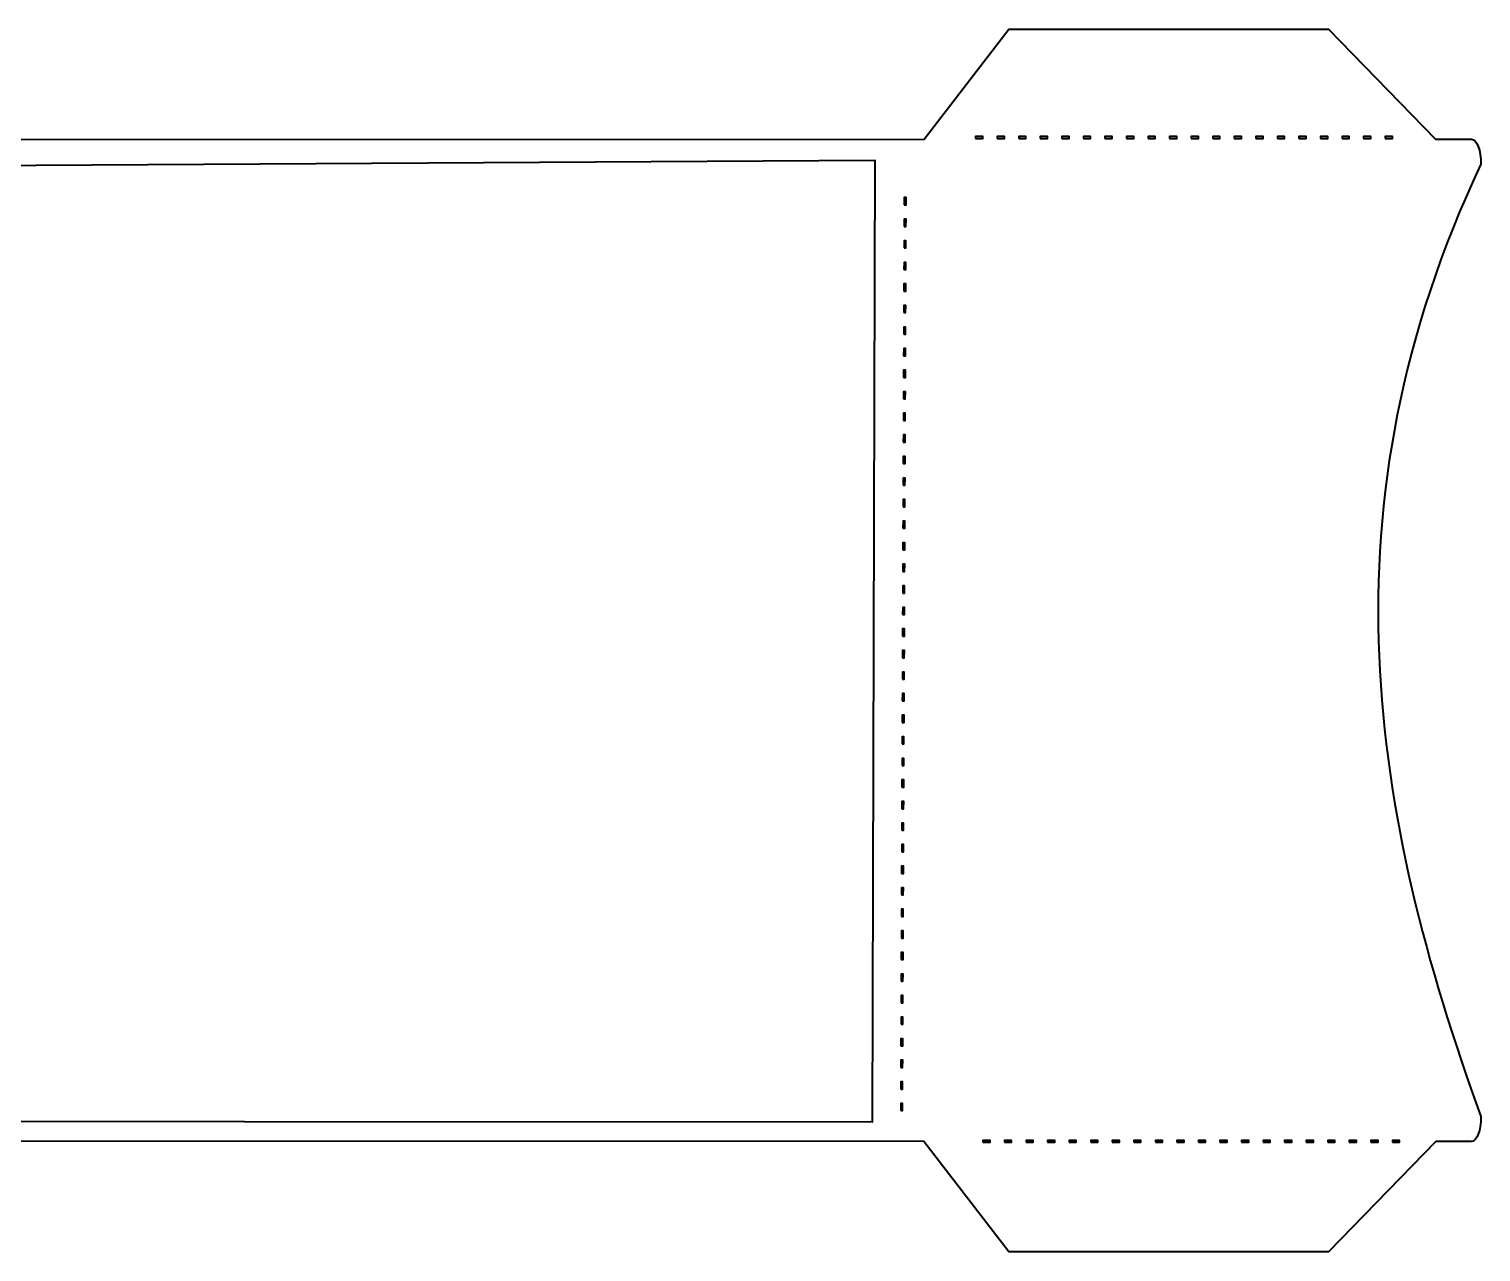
# Model space of a CAD drawing. Header units: centimetres. Extents: x -21.4 to 21.4, y -9 to 9.
# Drawn here: x 0 to 21.39, y -9 to 9 of the extents above; entities that cross this region are included whole.
import ezdxf

# ---------------------------------------------------------------- set-up
doc = ezdxf.new("R2010")
doc.units = ezdxf.units.CM
doc.header["$MEASUREMENT"] = 0
doc.layers.add('Layer 1', color=7, linetype='Continuous')

msp = doc.modelspace()

# ---------------------------------------------------------------- linework, layer by layer
at = {"layer": 'Layer 1', "color": 232, "lineweight": 40}
for points, knots in [([(-21.38813, -1.01332), (-21.38813, -4.53669), (-18.55157, -7.37324), (-15.02821, -7.37324), (-15.02821, -7.37324), (-15.02821, -7.37324), (13.18299, -7.37655), (13.18299, -7.37655), (13.18299, -7.37655), (13.18299, -7.37655), (14.4348, -9.00208), (14.4348, -9.00208), (14.4348, -9.00208), (14.4348, -9.00208), (19.14356, -9.00208), (19.14356, -9.00208), (19.14356, -9.00208), (19.14356, -9.00208), (20.72196, -7.37655), (20.72196, -7.37655), (20.72196, -7.37655), (20.72196, -7.37655), (21.24864, -7.37655), (21.24864, -7.37655), (21.24864, -7.37655), (21.32561, -7.37655), (21.38755, -7.21299), (21.38755, -7.01027), (21.38755, -7.01027), (19.77131, -2.57819), (19.00379, 1.9814), (21.38755, 7.01347), (21.38755, 7.01347), (21.38755, 7.21619), (21.32561, 7.37893), (21.24864, 7.37893), (21.24864, 7.37893), (21.24864, 7.37893), (20.71947, 7.37893), (20.71947, 7.37893), (20.71947, 7.37893), (20.71947, 7.37893), (19.14355, 9.00198), (19.14355, 9.00198), (19.14355, 9.00198), (19.14355, 9.00198), (14.43479, 9.00198), (14.43479, 9.00198), (14.43479, 9.00198), (14.43479, 9.00198), (13.18546, 7.37893), (13.18546, 7.37893), (13.18546, 7.37893), (13.18546, 7.37893), (-15.02822, 7.37645), (-15.02822, 7.37645), (-15.02822, 7.37645), (-18.55159, 7.37645), (-21.38814, 4.53989), (-21.38814, 1.01653), (-21.38814, 1.01653), (-21.38814, 1.01653), (-21.38814, -1.01332), (-21.38814, -1.01332), (-21.38814, -1.01332), (-21.38814, -1.01332), (-21.38813, -1.01332), (-21.38813, -1.01332)], [0, 0, 0, 0, 0.05555556, 0.05555556, 0.05555556, 0.05555556, 0.11111111, 0.11111111, 0.11111111, 0.11111111, 0.16666667, 0.16666667, 0.16666667, 0.16666667, 0.22222222, 0.22222222, 0.22222222, 0.22222222, 0.27777778, 0.27777778, 0.27777778, 0.27777778, 0.33333333, 0.33333333, 0.33333333, 0.33333333, 0.38888889, 0.38888889, 0.38888889, 0.38888889, 0.44444444, 0.44444444, 0.44444444, 0.44444444, 0.5, 0.5, 0.5, 0.5, 0.55555556, 0.55555556, 0.55555556, 0.55555556, 0.61111111, 0.61111111, 0.61111111, 0.61111111, 0.66666667, 0.66666667, 0.66666667, 0.66666667, 0.72222222, 0.72222222, 0.72222222, 0.72222222, 0.77777778, 0.77777778, 0.77777778, 0.77777778, 0.83333333, 0.83333333, 0.83333333, 0.83333333, 0.88888889, 0.88888889, 0.88888889, 0.88888889, 1, 1, 1, 1]), ([(13.9442, 7.39133), (13.9442, 7.39133), (13.9442, 7.41779), (13.9442, 7.41779), (13.9442, 7.41779), (13.9442, 7.41779), (14.05003, 7.41779), (14.05003, 7.41779), (14.05003, 7.41779), (14.05003, 7.41779), (14.05003, 7.39133), (14.05003, 7.39133), (14.05003, 7.39133), (14.05003, 7.39133), (13.9442, 7.39133), (13.9442, 7.39133)], [0, 0, 0, 0, 0.2, 0.2, 0.2, 0.2, 0.4, 0.4, 0.4, 0.4, 0.6, 0.6, 0.6, 0.6, 1, 1, 1, 1]), ([(14.2617, 7.39133), (14.2617, 7.39133), (14.2617, 7.41779), (14.2617, 7.41779), (14.2617, 7.41779), (14.2617, 7.41779), (14.36753, 7.41779), (14.36753, 7.41779), (14.36753, 7.41779), (14.36753, 7.41779), (14.36753, 7.39133), (14.36753, 7.39133), (14.36753, 7.39133), (14.36753, 7.39133), (14.2617, 7.39133), (14.2617, 7.39133)], [0, 0, 0, 0, 0.2, 0.2, 0.2, 0.2, 0.4, 0.4, 0.4, 0.4, 0.6, 0.6, 0.6, 0.6, 1, 1, 1, 1]), ([(14.5792, 7.39133), (14.5792, 7.39133), (14.5792, 7.41779), (14.5792, 7.41779), (14.5792, 7.41779), (14.5792, 7.41779), (14.68503, 7.41779), (14.68503, 7.41779), (14.68503, 7.41779), (14.68503, 7.41779), (14.68503, 7.39133), (14.68503, 7.39133), (14.68503, 7.39133), (14.68503, 7.39133), (14.5792, 7.39133), (14.5792, 7.39133)], [0, 0, 0, 0, 0.2, 0.2, 0.2, 0.2, 0.4, 0.4, 0.4, 0.4, 0.6, 0.6, 0.6, 0.6, 1, 1, 1, 1]), ([(14.8967, 7.39133), (14.8967, 7.39133), (14.8967, 7.41779), (14.8967, 7.41779), (14.8967, 7.41779), (14.8967, 7.41779), (15.00253, 7.41779), (15.00253, 7.41779), (15.00253, 7.41779), (15.00253, 7.41779), (15.00253, 7.39133), (15.00253, 7.39133), (15.00253, 7.39133), (15.00253, 7.39133), (14.8967, 7.39133), (14.8967, 7.39133)], [0, 0, 0, 0, 0.2, 0.2, 0.2, 0.2, 0.4, 0.4, 0.4, 0.4, 0.6, 0.6, 0.6, 0.6, 1, 1, 1, 1]), ([(15.2142, 7.39133), (15.2142, 7.39133), (15.2142, 7.41779), (15.2142, 7.41779), (15.2142, 7.41779), (15.2142, 7.41779), (15.32003, 7.41779), (15.32003, 7.41779), (15.32003, 7.41779), (15.32003, 7.41779), (15.32003, 7.39133), (15.32003, 7.39133), (15.32003, 7.39133), (15.32003, 7.39133), (15.2142, 7.39133), (15.2142, 7.39133)], [0, 0, 0, 0, 0.2, 0.2, 0.2, 0.2, 0.4, 0.4, 0.4, 0.4, 0.6, 0.6, 0.6, 0.6, 1, 1, 1, 1]), ([(15.5317, 7.39133), (15.5317, 7.39133), (15.5317, 7.41779), (15.5317, 7.41779), (15.5317, 7.41779), (15.5317, 7.41779), (15.63753, 7.41779), (15.63753, 7.41779), (15.63753, 7.41779), (15.63753, 7.41779), (15.63753, 7.39133), (15.63753, 7.39133), (15.63753, 7.39133), (15.63753, 7.39133), (15.5317, 7.39133), (15.5317, 7.39133)], [0, 0, 0, 0, 0.2, 0.2, 0.2, 0.2, 0.4, 0.4, 0.4, 0.4, 0.6, 0.6, 0.6, 0.6, 1, 1, 1, 1]), ([(15.8492, 7.39133), (15.8492, 7.39133), (15.8492, 7.41779), (15.8492, 7.41779), (15.8492, 7.41779), (15.8492, 7.41779), (15.95503, 7.41779), (15.95503, 7.41779), (15.95503, 7.41779), (15.95503, 7.41779), (15.95503, 7.39133), (15.95503, 7.39133), (15.95503, 7.39133), (15.95503, 7.39133), (15.8492, 7.39133), (15.8492, 7.39133)], [0, 0, 0, 0, 0.2, 0.2, 0.2, 0.2, 0.4, 0.4, 0.4, 0.4, 0.6, 0.6, 0.6, 0.6, 1, 1, 1, 1]), ([(16.1667, 7.39133), (16.1667, 7.39133), (16.1667, 7.41779), (16.1667, 7.41779), (16.1667, 7.41779), (16.1667, 7.41779), (16.27253, 7.41779), (16.27253, 7.41779), (16.27253, 7.41779), (16.27253, 7.41779), (16.27253, 7.39133), (16.27253, 7.39133), (16.27253, 7.39133), (16.27253, 7.39133), (16.1667, 7.39133), (16.1667, 7.39133)], [0, 0, 0, 0, 0.2, 0.2, 0.2, 0.2, 0.4, 0.4, 0.4, 0.4, 0.6, 0.6, 0.6, 0.6, 1, 1, 1, 1]), ([(16.4842, 7.39133), (16.4842, 7.39133), (16.4842, 7.41779), (16.4842, 7.41779), (16.4842, 7.41779), (16.4842, 7.41779), (16.59003, 7.41779), (16.59003, 7.41779), (16.59003, 7.41779), (16.59003, 7.41779), (16.59003, 7.39133), (16.59003, 7.39133), (16.59003, 7.39133), (16.59003, 7.39133), (16.4842, 7.39133), (16.4842, 7.39133)], [0, 0, 0, 0, 0.2, 0.2, 0.2, 0.2, 0.4, 0.4, 0.4, 0.4, 0.6, 0.6, 0.6, 0.6, 1, 1, 1, 1]), ([(16.8017, 7.39133), (16.8017, 7.39133), (16.8017, 7.41779), (16.8017, 7.41779), (16.8017, 7.41779), (16.8017, 7.41779), (16.90753, 7.41779), (16.90753, 7.41779), (16.90753, 7.41779), (16.90753, 7.41779), (16.90753, 7.39133), (16.90753, 7.39133), (16.90753, 7.39133), (16.90753, 7.39133), (16.8017, 7.39133), (16.8017, 7.39133)], [0, 0, 0, 0, 0.2, 0.2, 0.2, 0.2, 0.4, 0.4, 0.4, 0.4, 0.6, 0.6, 0.6, 0.6, 1, 1, 1, 1]), ([(17.1192, 7.39133), (17.1192, 7.39133), (17.1192, 7.41779), (17.1192, 7.41779), (17.1192, 7.41779), (17.1192, 7.41779), (17.22503, 7.41779), (17.22503, 7.41779), (17.22503, 7.41779), (17.22503, 7.41779), (17.22503, 7.39133), (17.22503, 7.39133), (17.22503, 7.39133), (17.22503, 7.39133), (17.1192, 7.39133), (17.1192, 7.39133)], [0, 0, 0, 0, 0.2, 0.2, 0.2, 0.2, 0.4, 0.4, 0.4, 0.4, 0.6, 0.6, 0.6, 0.6, 1, 1, 1, 1]), ([(17.4367, 7.39133), (17.4367, 7.39133), (17.4367, 7.41779), (17.4367, 7.41779), (17.4367, 7.41779), (17.4367, 7.41779), (17.54253, 7.41779), (17.54253, 7.41779), (17.54253, 7.41779), (17.54253, 7.41779), (17.54253, 7.39133), (17.54253, 7.39133), (17.54253, 7.39133), (17.54253, 7.39133), (17.4367, 7.39133), (17.4367, 7.39133)], [0, 0, 0, 0, 0.2, 0.2, 0.2, 0.2, 0.4, 0.4, 0.4, 0.4, 0.6, 0.6, 0.6, 0.6, 1, 1, 1, 1]), ([(17.7542, 7.39133), (17.7542, 7.39133), (17.7542, 7.41779), (17.7542, 7.41779), (17.7542, 7.41779), (17.7542, 7.41779), (17.86004, 7.41779), (17.86004, 7.41779), (17.86004, 7.41779), (17.86004, 7.41779), (17.86004, 7.39133), (17.86004, 7.39133), (17.86004, 7.39133), (17.86004, 7.39133), (17.7542, 7.39133), (17.7542, 7.39133)], [0, 0, 0, 0, 0.2, 0.2, 0.2, 0.2, 0.4, 0.4, 0.4, 0.4, 0.6, 0.6, 0.6, 0.6, 1, 1, 1, 1]), ([(18.0717, 7.39133), (18.0717, 7.39133), (18.0717, 7.41779), (18.0717, 7.41779), (18.0717, 7.41779), (18.0717, 7.41779), (18.17753, 7.41779), (18.17753, 7.41779), (18.17753, 7.41779), (18.17753, 7.41779), (18.17753, 7.39133), (18.17753, 7.39133), (18.17753, 7.39133), (18.17753, 7.39133), (18.0717, 7.39133), (18.0717, 7.39133)], [0, 0, 0, 0, 0.2, 0.2, 0.2, 0.2, 0.4, 0.4, 0.4, 0.4, 0.6, 0.6, 0.6, 0.6, 1, 1, 1, 1]), ([(18.3892, 7.39133), (18.3892, 7.39133), (18.3892, 7.41779), (18.3892, 7.41779), (18.3892, 7.41779), (18.3892, 7.41779), (18.49503, 7.41779), (18.49503, 7.41779), (18.49503, 7.41779), (18.49503, 7.41779), (18.49503, 7.39133), (18.49503, 7.39133), (18.49503, 7.39133), (18.49503, 7.39133), (18.3892, 7.39133), (18.3892, 7.39133)], [0, 0, 0, 0, 0.2, 0.2, 0.2, 0.2, 0.4, 0.4, 0.4, 0.4, 0.6, 0.6, 0.6, 0.6, 1, 1, 1, 1]), ([(18.7067, 7.39133), (18.7067, 7.39133), (18.7067, 7.41779), (18.7067, 7.41779), (18.7067, 7.41779), (18.7067, 7.41779), (18.81253, 7.41779), (18.81253, 7.41779), (18.81253, 7.41779), (18.81253, 7.41779), (18.81253, 7.39133), (18.81253, 7.39133), (18.81253, 7.39133), (18.81253, 7.39133), (18.7067, 7.39133), (18.7067, 7.39133)], [0, 0, 0, 0, 0.2, 0.2, 0.2, 0.2, 0.4, 0.4, 0.4, 0.4, 0.6, 0.6, 0.6, 0.6, 1, 1, 1, 1]), ([(19.0242, 7.39133), (19.0242, 7.39133), (19.0242, 7.41779), (19.0242, 7.41779), (19.0242, 7.41779), (19.0242, 7.41779), (19.13003, 7.41779), (19.13003, 7.41779), (19.13003, 7.41779), (19.13003, 7.41779), (19.13003, 7.39133), (19.13003, 7.39133), (19.13003, 7.39133), (19.13003, 7.39133), (19.0242, 7.39133), (19.0242, 7.39133)], [0, 0, 0, 0, 0.2, 0.2, 0.2, 0.2, 0.4, 0.4, 0.4, 0.4, 0.6, 0.6, 0.6, 0.6, 1, 1, 1, 1]), ([(19.3417, 7.39133), (19.3417, 7.39133), (19.3417, 7.41779), (19.3417, 7.41779), (19.3417, 7.41779), (19.3417, 7.41779), (19.44753, 7.41779), (19.44753, 7.41779), (19.44753, 7.41779), (19.44753, 7.41779), (19.44753, 7.39133), (19.44753, 7.39133), (19.44753, 7.39133), (19.44753, 7.39133), (19.3417, 7.39133), (19.3417, 7.39133)], [0, 0, 0, 0, 0.2, 0.2, 0.2, 0.2, 0.4, 0.4, 0.4, 0.4, 0.6, 0.6, 0.6, 0.6, 1, 1, 1, 1]), ([(19.6592, 7.39133), (19.6592, 7.39133), (19.6592, 7.41779), (19.6592, 7.41779), (19.6592, 7.41779), (19.6592, 7.41779), (19.76503, 7.41779), (19.76503, 7.41779), (19.76503, 7.41779), (19.76503, 7.41779), (19.76503, 7.39133), (19.76503, 7.39133), (19.76503, 7.39133), (19.76503, 7.39133), (19.6592, 7.39133), (19.6592, 7.39133)], [0, 0, 0, 0, 0.2, 0.2, 0.2, 0.2, 0.4, 0.4, 0.4, 0.4, 0.6, 0.6, 0.6, 0.6, 1, 1, 1, 1]), ([(19.9767, 7.39133), (19.9767, 7.39133), (19.9767, 7.41779), (19.9767, 7.41779), (19.9767, 7.41779), (19.9767, 7.41779), (20.08253, 7.41779), (20.08253, 7.41779), (20.08253, 7.41779), (20.08253, 7.41779), (20.08253, 7.39133), (20.08253, 7.39133), (20.08253, 7.39133), (20.08253, 7.39133), (19.9767, 7.39133), (19.9767, 7.39133)], [0, 0, 0, 0, 0.2, 0.2, 0.2, 0.2, 0.4, 0.4, 0.4, 0.4, 0.6, 0.6, 0.6, 0.6, 1, 1, 1, 1]), ([(12.89248, 6.41403), (12.89248, 6.41403), (12.89248, 6.51986), (12.89248, 6.51986), (12.89248, 6.51986), (12.89248, 6.51986), (12.91894, 6.51986), (12.91894, 6.51986), (12.91894, 6.51986), (12.91894, 6.51986), (12.91894, 6.41403), (12.91894, 6.41403), (12.91894, 6.41403), (12.91894, 6.41403), (12.89248, 6.41403), (12.89248, 6.41403)], [0, 0, 0, 0, 0.2, 0.2, 0.2, 0.2, 0.4, 0.4, 0.4, 0.4, 0.6, 0.6, 0.6, 0.6, 1, 1, 1, 1]), ([(12.89081, 6.09653), (12.89081, 6.09653), (12.89163, 6.20236), (12.89163, 6.20236), (12.89163, 6.20236), (12.89163, 6.20236), (12.91809, 6.20236), (12.91809, 6.20236), (12.91809, 6.20236), (12.91809, 6.20236), (12.91727, 6.09653), (12.91727, 6.09653), (12.91727, 6.09653), (12.91727, 6.09653), (12.89081, 6.09653), (12.89081, 6.09653)], [0, 0, 0, 0, 0.2, 0.2, 0.2, 0.2, 0.4, 0.4, 0.4, 0.4, 0.6, 0.6, 0.6, 0.6, 1, 1, 1, 1]), ([(12.88999, 5.77903), (12.88999, 5.77903), (12.88999, 5.88486), (12.88999, 5.88486), (12.88999, 5.88486), (12.88999, 5.88486), (12.91645, 5.88486), (12.91645, 5.88486), (12.91645, 5.88486), (12.91645, 5.88486), (12.91645, 5.77903), (12.91645, 5.77903), (12.91645, 5.77903), (12.91645, 5.77903), (12.88999, 5.77903), (12.88999, 5.77903)], [0, 0, 0, 0, 0.2, 0.2, 0.2, 0.2, 0.4, 0.4, 0.4, 0.4, 0.6, 0.6, 0.6, 0.6, 1, 1, 1, 1]), ([(12.88835, 5.46153), (12.88835, 5.46153), (12.88917, 5.56736), (12.88917, 5.56736), (12.88917, 5.56736), (12.88917, 5.56736), (12.91563, 5.56736), (12.91563, 5.56736), (12.91563, 5.56736), (12.91563, 5.56736), (12.91481, 5.46153), (12.91481, 5.46153), (12.91481, 5.46153), (12.91481, 5.46153), (12.88835, 5.46153), (12.88835, 5.46153)], [0, 0, 0, 0, 0.2, 0.2, 0.2, 0.2, 0.4, 0.4, 0.4, 0.4, 0.6, 0.6, 0.6, 0.6, 1, 1, 1, 1]), ([(12.88753, 5.14403), (12.88753, 5.14403), (12.88753, 5.24986), (12.88753, 5.24986), (12.88753, 5.24986), (12.88753, 5.24986), (12.91399, 5.24986), (12.91399, 5.24986), (12.91399, 5.24986), (12.91399, 5.24986), (12.91399, 5.14403), (12.91399, 5.14403), (12.91399, 5.14403), (12.91399, 5.14403), (12.88753, 5.14403), (12.88753, 5.14403)], [0, 0, 0, 0, 0.2, 0.2, 0.2, 0.2, 0.4, 0.4, 0.4, 0.4, 0.6, 0.6, 0.6, 0.6, 1, 1, 1, 1]), ([(12.88589, 4.82653), (12.88589, 4.82653), (12.88671, 4.93236), (12.88671, 4.93236), (12.88671, 4.93236), (12.88671, 4.93236), (12.91317, 4.93236), (12.91317, 4.93236), (12.91317, 4.93236), (12.91317, 4.93236), (12.91235, 4.82653), (12.91235, 4.82653), (12.91235, 4.82653), (12.91235, 4.82653), (12.88589, 4.82653), (12.88589, 4.82653)], [0, 0, 0, 0, 0.2, 0.2, 0.2, 0.2, 0.4, 0.4, 0.4, 0.4, 0.6, 0.6, 0.6, 0.6, 1, 1, 1, 1]), ([(12.88507, 4.50903), (12.88507, 4.50903), (12.88507, 4.61486), (12.88507, 4.61486), (12.88507, 4.61486), (12.88507, 4.61486), (12.91153, 4.61486), (12.91153, 4.61486), (12.91153, 4.61486), (12.91153, 4.61486), (12.91153, 4.50903), (12.91153, 4.50903), (12.91153, 4.50903), (12.91153, 4.50903), (12.88507, 4.50903), (12.88507, 4.50903)], [0, 0, 0, 0, 0.2, 0.2, 0.2, 0.2, 0.4, 0.4, 0.4, 0.4, 0.6, 0.6, 0.6, 0.6, 1, 1, 1, 1]), ([(12.88343, 4.19153), (12.88343, 4.19153), (12.88425, 4.29736), (12.88425, 4.29736), (12.88425, 4.29736), (12.88425, 4.29736), (12.91071, 4.29736), (12.91071, 4.29736), (12.91071, 4.29736), (12.91071, 4.29736), (12.90989, 4.19153), (12.90989, 4.19153), (12.90989, 4.19153), (12.90989, 4.19153), (12.88343, 4.19153), (12.88343, 4.19153)], [0, 0, 0, 0, 0.2, 0.2, 0.2, 0.2, 0.4, 0.4, 0.4, 0.4, 0.6, 0.6, 0.6, 0.6, 1, 1, 1, 1]), ([(12.88261, 3.87403), (12.88261, 3.87403), (12.88261, 3.97986), (12.88261, 3.97986), (12.88261, 3.97986), (12.88261, 3.97986), (12.90907, 3.97986), (12.90907, 3.97986), (12.90907, 3.97986), (12.90907, 3.97986), (12.90907, 3.87403), (12.90907, 3.87403), (12.90907, 3.87403), (12.90907, 3.87403), (12.88261, 3.87403), (12.88261, 3.87403)], [0, 0, 0, 0, 0.2, 0.2, 0.2, 0.2, 0.4, 0.4, 0.4, 0.4, 0.6, 0.6, 0.6, 0.6, 1, 1, 1, 1]), ([(12.88095, 3.55653), (12.88095, 3.55653), (12.88177, 3.66236), (12.88177, 3.66236), (12.88177, 3.66236), (12.88177, 3.66236), (12.90823, 3.66236), (12.90823, 3.66236), (12.90823, 3.66236), (12.90823, 3.66236), (12.90741, 3.55653), (12.90741, 3.55653), (12.90741, 3.55653), (12.90741, 3.55653), (12.88095, 3.55653), (12.88095, 3.55653)], [0, 0, 0, 0, 0.2, 0.2, 0.2, 0.2, 0.4, 0.4, 0.4, 0.4, 0.6, 0.6, 0.6, 0.6, 1, 1, 1, 1]), ([(12.88013, 3.23903), (12.88013, 3.23903), (12.88013, 3.34486), (12.88013, 3.34486), (12.88013, 3.34486), (12.88013, 3.34486), (12.90659, 3.34486), (12.90659, 3.34486), (12.90659, 3.34486), (12.90659, 3.34486), (12.90659, 3.23903), (12.90659, 3.23903), (12.90659, 3.23903), (12.90659, 3.23903), (12.88013, 3.23903), (12.88013, 3.23903)], [0, 0, 0, 0, 0.2, 0.2, 0.2, 0.2, 0.4, 0.4, 0.4, 0.4, 0.6, 0.6, 0.6, 0.6, 1, 1, 1, 1]), ([(12.87849, 2.92153), (12.87849, 2.92153), (12.87931, 3.02736), (12.87931, 3.02736), (12.87931, 3.02736), (12.87931, 3.02736), (12.90577, 3.02736), (12.90577, 3.02736), (12.90577, 3.02736), (12.90577, 3.02736), (12.90495, 2.92153), (12.90495, 2.92153), (12.90495, 2.92153), (12.90495, 2.92153), (12.87849, 2.92153), (12.87849, 2.92153)], [0, 0, 0, 0, 0.2, 0.2, 0.2, 0.2, 0.4, 0.4, 0.4, 0.4, 0.6, 0.6, 0.6, 0.6, 1, 1, 1, 1]), ([(12.87767, 2.60403), (12.87767, 2.60403), (12.87767, 2.70986), (12.87767, 2.70986), (12.87767, 2.70986), (12.87767, 2.70986), (12.90413, 2.70986), (12.90413, 2.70986), (12.90413, 2.70986), (12.90413, 2.70986), (12.90413, 2.60403), (12.90413, 2.60403), (12.90413, 2.60403), (12.90413, 2.60403), (12.87767, 2.60403), (12.87767, 2.60403)], [0, 0, 0, 0, 0.2, 0.2, 0.2, 0.2, 0.4, 0.4, 0.4, 0.4, 0.6, 0.6, 0.6, 0.6, 1, 1, 1, 1]), ([(12.87602, 2.28653), (12.87602, 2.28653), (12.87684, 2.39236), (12.87684, 2.39236), (12.87684, 2.39236), (12.87684, 2.39236), (12.9033, 2.39236), (12.9033, 2.39236), (12.9033, 2.39236), (12.9033, 2.39236), (12.90248, 2.28653), (12.90248, 2.28653), (12.90248, 2.28653), (12.90248, 2.28653), (12.87602, 2.28653), (12.87602, 2.28653)], [0, 0, 0, 0, 0.2, 0.2, 0.2, 0.2, 0.4, 0.4, 0.4, 0.4, 0.6, 0.6, 0.6, 0.6, 1, 1, 1, 1]), ([(12.8752, 1.96903), (12.8752, 1.96903), (12.8752, 2.07486), (12.8752, 2.07486), (12.8752, 2.07486), (12.8752, 2.07486), (12.90166, 2.07486), (12.90166, 2.07486), (12.90166, 2.07486), (12.90166, 2.07486), (12.90166, 1.96903), (12.90166, 1.96903), (12.90166, 1.96903), (12.90166, 1.96903), (12.8752, 1.96903), (12.8752, 1.96903)], [0, 0, 0, 0, 0.2, 0.2, 0.2, 0.2, 0.4, 0.4, 0.4, 0.4, 0.6, 0.6, 0.6, 0.6, 1, 1, 1, 1]), ([(12.87356, 1.65153), (12.87356, 1.65153), (12.87438, 1.75736), (12.87438, 1.75736), (12.87438, 1.75736), (12.87438, 1.75736), (12.90084, 1.75736), (12.90084, 1.75736), (12.90084, 1.75736), (12.90084, 1.75736), (12.90002, 1.65153), (12.90002, 1.65153), (12.90002, 1.65153), (12.90002, 1.65153), (12.87356, 1.65153), (12.87356, 1.65153)], [0, 0, 0, 0, 0.2, 0.2, 0.2, 0.2, 0.4, 0.4, 0.4, 0.4, 0.6, 0.6, 0.6, 0.6, 1, 1, 1, 1]), ([(12.87274, 1.33403), (12.87274, 1.33403), (12.87274, 1.43986), (12.87274, 1.43986), (12.87274, 1.43986), (12.87274, 1.43986), (12.8992, 1.43986), (12.8992, 1.43986), (12.8992, 1.43986), (12.8992, 1.43986), (12.8992, 1.33403), (12.8992, 1.33403), (12.8992, 1.33403), (12.8992, 1.33403), (12.87274, 1.33403), (12.87274, 1.33403)], [0, 0, 0, 0, 0.2, 0.2, 0.2, 0.2, 0.4, 0.4, 0.4, 0.4, 0.6, 0.6, 0.6, 0.6, 1, 1, 1, 1]), ([(12.87108, 1.01653), (12.87108, 1.01653), (12.8719, 1.12236), (12.8719, 1.12236), (12.8719, 1.12236), (12.8719, 1.12236), (12.89836, 1.12236), (12.89836, 1.12236), (12.89836, 1.12236), (12.89836, 1.12236), (12.89754, 1.01653), (12.89754, 1.01653), (12.89754, 1.01653), (12.89754, 1.01653), (12.87108, 1.01653), (12.87108, 1.01653)], [0, 0, 0, 0, 0.2, 0.2, 0.2, 0.2, 0.4, 0.4, 0.4, 0.4, 0.6, 0.6, 0.6, 0.6, 1, 1, 1, 1]), ([(12.87026, 0.69903), (12.87026, 0.69903), (12.87026, 0.80486), (12.87026, 0.80486), (12.87026, 0.80486), (12.87026, 0.80486), (12.89672, 0.80486), (12.89672, 0.80486), (12.89672, 0.80486), (12.89672, 0.80486), (12.89672, 0.69903), (12.89672, 0.69903), (12.89672, 0.69903), (12.89672, 0.69903), (12.87026, 0.69903), (12.87026, 0.69903)], [0, 0, 0, 0, 0.2, 0.2, 0.2, 0.2, 0.4, 0.4, 0.4, 0.4, 0.6, 0.6, 0.6, 0.6, 1, 1, 1, 1]), ([(12.86862, 0.38153), (12.86862, 0.38153), (12.86944, 0.48736), (12.86944, 0.48736), (12.86944, 0.48736), (12.86944, 0.48736), (12.8959, 0.48736), (12.8959, 0.48736), (12.8959, 0.48736), (12.8959, 0.48736), (12.89508, 0.38153), (12.89508, 0.38153), (12.89508, 0.38153), (12.89508, 0.38153), (12.86862, 0.38153), (12.86862, 0.38153)], [0, 0, 0, 0, 0.2, 0.2, 0.2, 0.2, 0.4, 0.4, 0.4, 0.4, 0.6, 0.6, 0.6, 0.6, 1, 1, 1, 1]), ([(12.8678, 0.06403), (12.8678, 0.06403), (12.8678, 0.16986), (12.8678, 0.16986), (12.8678, 0.16986), (12.8678, 0.16986), (12.89426, 0.16986), (12.89426, 0.16986), (12.89426, 0.16986), (12.89426, 0.16986), (12.89426, 0.06403), (12.89426, 0.06403), (12.89426, 0.06403), (12.89426, 0.06403), (12.8678, 0.06403), (12.8678, 0.06403)], [0, 0, 0, 0, 0.2, 0.2, 0.2, 0.2, 0.4, 0.4, 0.4, 0.4, 0.6, 0.6, 0.6, 0.6, 1, 1, 1, 1]), ([(12.86616, -0.25347), (12.86616, -0.25347), (12.86698, -0.14764), (12.86698, -0.14764), (12.86698, -0.14764), (12.86698, -0.14764), (12.89344, -0.14764), (12.89344, -0.14764), (12.89344, -0.14764), (12.89344, -0.14764), (12.89262, -0.25347), (12.89262, -0.25347), (12.89262, -0.25347), (12.89262, -0.25347), (12.86616, -0.25347), (12.86616, -0.25347)], [0, 0, 0, 0, 0.2, 0.2, 0.2, 0.2, 0.4, 0.4, 0.4, 0.4, 0.6, 0.6, 0.6, 0.6, 1, 1, 1, 1]), ([(12.86534, -0.57097), (12.86534, -0.57097), (12.86534, -0.46514), (12.86534, -0.46514), (12.86534, -0.46514), (12.86534, -0.46514), (12.8918, -0.46514), (12.8918, -0.46514), (12.8918, -0.46514), (12.8918, -0.46514), (12.8918, -0.57097), (12.8918, -0.57097), (12.8918, -0.57097), (12.8918, -0.57097), (12.86534, -0.57097), (12.86534, -0.57097)], [0, 0, 0, 0, 0.2, 0.2, 0.2, 0.2, 0.4, 0.4, 0.4, 0.4, 0.6, 0.6, 0.6, 0.6, 1, 1, 1, 1]), ([(12.8637, -0.88847), (12.8637, -0.88847), (12.86452, -0.78264), (12.86452, -0.78264), (12.86452, -0.78264), (12.86452, -0.78264), (12.89098, -0.78264), (12.89098, -0.78264), (12.89098, -0.78264), (12.89098, -0.78264), (12.89016, -0.88847), (12.89016, -0.88847), (12.89016, -0.88847), (12.89016, -0.88847), (12.8637, -0.88847), (12.8637, -0.88847)], [0, 0, 0, 0, 0.2, 0.2, 0.2, 0.2, 0.4, 0.4, 0.4, 0.4, 0.6, 0.6, 0.6, 0.6, 1, 1, 1, 1]), ([(12.86205, -1.20597), (12.86205, -1.20597), (12.86287, -1.10014), (12.86287, -1.10014), (12.86287, -1.10014), (12.86287, -1.10014), (12.88933, -1.10014), (12.88933, -1.10014), (12.88933, -1.10014), (12.88933, -1.10014), (12.88851, -1.20597), (12.88851, -1.20597), (12.88851, -1.20597), (12.88851, -1.20597), (12.86205, -1.20597), (12.86205, -1.20597)], [0, 0, 0, 0, 0.2, 0.2, 0.2, 0.2, 0.4, 0.4, 0.4, 0.4, 0.6, 0.6, 0.6, 0.6, 1, 1, 1, 1]), ([(12.86123, -1.52347), (12.86123, -1.52347), (12.86123, -1.41764), (12.86123, -1.41764), (12.86123, -1.41764), (12.86123, -1.41764), (12.88769, -1.41764), (12.88769, -1.41764), (12.88769, -1.41764), (12.88769, -1.41764), (12.88769, -1.52347), (12.88769, -1.52347), (12.88769, -1.52347), (12.88769, -1.52347), (12.86123, -1.52347), (12.86123, -1.52347)], [0, 0, 0, 0, 0.2, 0.2, 0.2, 0.2, 0.4, 0.4, 0.4, 0.4, 0.6, 0.6, 0.6, 0.6, 1, 1, 1, 1]), ([(12.85959, -1.84097), (12.85959, -1.84097), (12.86041, -1.73514), (12.86041, -1.73514), (12.86041, -1.73514), (12.86041, -1.73514), (12.88687, -1.73514), (12.88687, -1.73514), (12.88687, -1.73514), (12.88687, -1.73514), (12.88605, -1.84097), (12.88605, -1.84097), (12.88605, -1.84097), (12.88605, -1.84097), (12.85959, -1.84097), (12.85959, -1.84097)], [0, 0, 0, 0, 0.2, 0.2, 0.2, 0.2, 0.4, 0.4, 0.4, 0.4, 0.6, 0.6, 0.6, 0.6, 1, 1, 1, 1]), ([(12.85877, -2.15847), (12.85877, -2.15847), (12.85877, -2.05264), (12.85877, -2.05264), (12.85877, -2.05264), (12.85877, -2.05264), (12.88523, -2.05264), (12.88523, -2.05264), (12.88523, -2.05264), (12.88523, -2.05264), (12.88523, -2.15847), (12.88523, -2.15847), (12.88523, -2.15847), (12.88523, -2.15847), (12.85877, -2.15847), (12.85877, -2.15847)], [0, 0, 0, 0, 0.2, 0.2, 0.2, 0.2, 0.4, 0.4, 0.4, 0.4, 0.6, 0.6, 0.6, 0.6, 1, 1, 1, 1]), ([(12.85713, -2.47597), (12.85713, -2.47597), (12.85795, -2.37014), (12.85795, -2.37014), (12.85795, -2.37014), (12.85795, -2.37014), (12.88441, -2.37014), (12.88441, -2.37014), (12.88441, -2.37014), (12.88441, -2.37014), (12.88359, -2.47597), (12.88359, -2.47597), (12.88359, -2.47597), (12.88359, -2.47597), (12.85713, -2.47597), (12.85713, -2.47597)], [0, 0, 0, 0, 0.2, 0.2, 0.2, 0.2, 0.4, 0.4, 0.4, 0.4, 0.6, 0.6, 0.6, 0.6, 1, 1, 1, 1]), ([(12.85631, -2.79347), (12.85631, -2.79347), (12.85631, -2.68764), (12.85631, -2.68764), (12.85631, -2.68764), (12.85631, -2.68764), (12.88277, -2.68764), (12.88277, -2.68764), (12.88277, -2.68764), (12.88277, -2.68764), (12.88277, -2.79347), (12.88277, -2.79347), (12.88277, -2.79347), (12.88277, -2.79347), (12.85631, -2.79347), (12.85631, -2.79347)], [0, 0, 0, 0, 0.2, 0.2, 0.2, 0.2, 0.4, 0.4, 0.4, 0.4, 0.6, 0.6, 0.6, 0.6, 1, 1, 1, 1]), ([(12.85465, -3.11097), (12.85465, -3.11097), (12.85547, -3.00514), (12.85547, -3.00514), (12.85547, -3.00514), (12.85547, -3.00514), (12.88193, -3.00514), (12.88193, -3.00514), (12.88193, -3.00514), (12.88193, -3.00514), (12.88111, -3.11097), (12.88111, -3.11097), (12.88111, -3.11097), (12.88111, -3.11097), (12.85465, -3.11097), (12.85465, -3.11097)], [0, 0, 0, 0, 0.2, 0.2, 0.2, 0.2, 0.4, 0.4, 0.4, 0.4, 0.6, 0.6, 0.6, 0.6, 1, 1, 1, 1]), ([(12.85383, -3.42847), (12.85383, -3.42847), (12.85383, -3.32264), (12.85383, -3.32264), (12.85383, -3.32264), (12.85383, -3.32264), (12.88029, -3.32264), (12.88029, -3.32264), (12.88029, -3.32264), (12.88029, -3.32264), (12.88029, -3.42847), (12.88029, -3.42847), (12.88029, -3.42847), (12.88029, -3.42847), (12.85383, -3.42847), (12.85383, -3.42847)], [0, 0, 0, 0, 0.2, 0.2, 0.2, 0.2, 0.4, 0.4, 0.4, 0.4, 0.6, 0.6, 0.6, 0.6, 1, 1, 1, 1]), ([(12.85219, -3.74597), (12.85219, -3.74597), (12.85301, -3.64014), (12.85301, -3.64014), (12.85301, -3.64014), (12.85301, -3.64014), (12.87947, -3.64014), (12.87947, -3.64014), (12.87947, -3.64014), (12.87947, -3.64014), (12.87865, -3.74597), (12.87865, -3.74597), (12.87865, -3.74597), (12.87865, -3.74597), (12.85219, -3.74597), (12.85219, -3.74597)], [0, 0, 0, 0, 0.2, 0.2, 0.2, 0.2, 0.4, 0.4, 0.4, 0.4, 0.6, 0.6, 0.6, 0.6, 1, 1, 1, 1]), ([(12.85137, -4.06347), (12.85137, -4.06347), (12.85137, -3.95764), (12.85137, -3.95764), (12.85137, -3.95764), (12.85137, -3.95764), (12.87783, -3.95764), (12.87783, -3.95764), (12.87783, -3.95764), (12.87783, -3.95764), (12.87783, -4.06347), (12.87783, -4.06347), (12.87783, -4.06347), (12.87783, -4.06347), (12.85137, -4.06347), (12.85137, -4.06347)], [0, 0, 0, 0, 0.2, 0.2, 0.2, 0.2, 0.4, 0.4, 0.4, 0.4, 0.6, 0.6, 0.6, 0.6, 1, 1, 1, 1]), ([(12.84973, -4.38097), (12.84973, -4.38097), (12.85055, -4.27514), (12.85055, -4.27514), (12.85055, -4.27514), (12.85055, -4.27514), (12.87701, -4.27514), (12.87701, -4.27514), (12.87701, -4.27514), (12.87701, -4.27514), (12.87619, -4.38097), (12.87619, -4.38097), (12.87619, -4.38097), (12.87619, -4.38097), (12.84973, -4.38097), (12.84973, -4.38097)], [0, 0, 0, 0, 0.2, 0.2, 0.2, 0.2, 0.4, 0.4, 0.4, 0.4, 0.6, 0.6, 0.6, 0.6, 1, 1, 1, 1]), ([(12.8489, -4.69847), (12.8489, -4.69847), (12.8489, -4.59264), (12.8489, -4.59264), (12.8489, -4.59264), (12.8489, -4.59264), (12.87536, -4.59264), (12.87536, -4.59264), (12.87536, -4.59264), (12.87536, -4.59264), (12.87536, -4.69847), (12.87536, -4.69847), (12.87536, -4.69847), (12.87536, -4.69847), (12.8489, -4.69847), (12.8489, -4.69847)], [0, 0, 0, 0, 0.2, 0.2, 0.2, 0.2, 0.4, 0.4, 0.4, 0.4, 0.6, 0.6, 0.6, 0.6, 1, 1, 1, 1]), ([(12.84726, -5.01597), (12.84726, -5.01597), (12.84808, -4.91014), (12.84808, -4.91014), (12.84808, -4.91014), (12.84808, -4.91014), (12.87454, -4.91014), (12.87454, -4.91014), (12.87454, -4.91014), (12.87454, -4.91014), (12.87372, -5.01597), (12.87372, -5.01597), (12.87372, -5.01597), (12.87372, -5.01597), (12.84726, -5.01597), (12.84726, -5.01597)], [0, 0, 0, 0, 0.2, 0.2, 0.2, 0.2, 0.4, 0.4, 0.4, 0.4, 0.6, 0.6, 0.6, 0.6, 1, 1, 1, 1]), ([(12.84644, -5.33347), (12.84644, -5.33347), (12.84644, -5.22764), (12.84644, -5.22764), (12.84644, -5.22764), (12.84644, -5.22764), (12.8729, -5.22764), (12.8729, -5.22764), (12.8729, -5.22764), (12.8729, -5.22764), (12.8729, -5.33347), (12.8729, -5.33347), (12.8729, -5.33347), (12.8729, -5.33347), (12.84644, -5.33347), (12.84644, -5.33347)], [0, 0, 0, 0, 0.2, 0.2, 0.2, 0.2, 0.4, 0.4, 0.4, 0.4, 0.6, 0.6, 0.6, 0.6, 1, 1, 1, 1]), ([(12.84478, -5.65097), (12.84478, -5.65097), (12.8456, -5.54514), (12.8456, -5.54514), (12.8456, -5.54514), (12.8456, -5.54514), (12.87206, -5.54514), (12.87206, -5.54514), (12.87206, -5.54514), (12.87206, -5.54514), (12.87124, -5.65097), (12.87124, -5.65097), (12.87124, -5.65097), (12.87124, -5.65097), (12.84478, -5.65097), (12.84478, -5.65097)], [0, 0, 0, 0, 0.2, 0.2, 0.2, 0.2, 0.4, 0.4, 0.4, 0.4, 0.6, 0.6, 0.6, 0.6, 1, 1, 1, 1]), ([(12.84396, -5.96847), (12.84396, -5.96847), (12.84396, -5.86264), (12.84396, -5.86264), (12.84396, -5.86264), (12.84396, -5.86264), (12.87042, -5.86264), (12.87042, -5.86264), (12.87042, -5.86264), (12.87042, -5.86264), (12.87042, -5.96847), (12.87042, -5.96847), (12.87042, -5.96847), (12.87042, -5.96847), (12.84396, -5.96847), (12.84396, -5.96847)], [0, 0, 0, 0, 0.2, 0.2, 0.2, 0.2, 0.4, 0.4, 0.4, 0.4, 0.6, 0.6, 0.6, 0.6, 1, 1, 1, 1]), ([(12.84232, -6.28597), (12.84232, -6.28597), (12.84314, -6.18014), (12.84314, -6.18014), (12.84314, -6.18014), (12.84314, -6.18014), (12.8696, -6.18014), (12.8696, -6.18014), (12.8696, -6.18014), (12.8696, -6.18014), (12.86878, -6.28597), (12.86878, -6.28597), (12.86878, -6.28597), (12.86878, -6.28597), (12.84232, -6.28597), (12.84232, -6.28597)], [0, 0, 0, 0, 0.2, 0.2, 0.2, 0.2, 0.4, 0.4, 0.4, 0.4, 0.6, 0.6, 0.6, 0.6, 1, 1, 1, 1]), ([(12.8415, -6.60347), (12.8415, -6.60347), (12.8415, -6.49764), (12.8415, -6.49764), (12.8415, -6.49764), (12.8415, -6.49764), (12.86796, -6.49764), (12.86796, -6.49764), (12.86796, -6.49764), (12.86796, -6.49764), (12.86796, -6.60347), (12.86796, -6.60347), (12.86796, -6.60347), (12.86796, -6.60347), (12.8415, -6.60347), (12.8415, -6.60347)], [0, 0, 0, 0, 0.2, 0.2, 0.2, 0.2, 0.4, 0.4, 0.4, 0.4, 0.6, 0.6, 0.6, 0.6, 1, 1, 1, 1]), ([(12.83986, -6.92097), (12.83986, -6.92097), (12.84068, -6.81514), (12.84068, -6.81514), (12.84068, -6.81514), (12.84068, -6.81514), (12.86714, -6.81514), (12.86714, -6.81514), (12.86714, -6.81514), (12.86714, -6.81514), (12.86632, -6.92097), (12.86632, -6.92097), (12.86632, -6.92097), (12.86632, -6.92097), (12.83986, -6.92097), (12.83986, -6.92097)], [0, 0, 0, 0, 0.2, 0.2, 0.2, 0.2, 0.4, 0.4, 0.4, 0.4, 0.6, 0.6, 0.6, 0.6, 1, 1, 1, 1]), ([(14.05086, -7.38813), (14.05086, -7.38813), (14.05086, -7.36167), (14.05086, -7.36167), (14.05086, -7.36167), (14.05086, -7.36167), (14.15669, -7.36167), (14.15669, -7.36167), (14.15669, -7.36167), (14.15669, -7.36167), (14.15669, -7.38813), (14.15669, -7.38813), (14.15669, -7.38813), (14.15669, -7.38813), (14.05086, -7.38813), (14.05086, -7.38813)], [0, 0, 0, 0, 0.2, 0.2, 0.2, 0.2, 0.4, 0.4, 0.4, 0.4, 0.6, 0.6, 0.6, 0.6, 1, 1, 1, 1]), ([(14.36836, -7.38813), (14.36836, -7.38813), (14.36836, -7.36167), (14.36836, -7.36167), (14.36836, -7.36167), (14.36836, -7.36167), (14.47419, -7.36167), (14.47419, -7.36167), (14.47419, -7.36167), (14.47419, -7.36167), (14.47419, -7.38813), (14.47419, -7.38813), (14.47419, -7.38813), (14.47419, -7.38813), (14.36836, -7.38813), (14.36836, -7.38813)], [0, 0, 0, 0, 0.2, 0.2, 0.2, 0.2, 0.4, 0.4, 0.4, 0.4, 0.6, 0.6, 0.6, 0.6, 1, 1, 1, 1]), ([(14.68586, -7.38813), (14.68586, -7.38813), (14.68586, -7.36167), (14.68586, -7.36167), (14.68586, -7.36167), (14.68586, -7.36167), (14.79169, -7.36167), (14.79169, -7.36167), (14.79169, -7.36167), (14.79169, -7.36167), (14.79169, -7.38813), (14.79169, -7.38813), (14.79169, -7.38813), (14.79169, -7.38813), (14.68586, -7.38813), (14.68586, -7.38813)], [0, 0, 0, 0, 0.2, 0.2, 0.2, 0.2, 0.4, 0.4, 0.4, 0.4, 0.6, 0.6, 0.6, 0.6, 1, 1, 1, 1]), ([(15.00336, -7.38813), (15.00336, -7.38813), (15.00336, -7.36167), (15.00336, -7.36167), (15.00336, -7.36167), (15.00336, -7.36167), (15.10919, -7.36167), (15.10919, -7.36167), (15.10919, -7.36167), (15.10919, -7.36167), (15.10919, -7.38813), (15.10919, -7.38813), (15.10919, -7.38813), (15.10919, -7.38813), (15.00336, -7.38813), (15.00336, -7.38813)], [0, 0, 0, 0, 0.2, 0.2, 0.2, 0.2, 0.4, 0.4, 0.4, 0.4, 0.6, 0.6, 0.6, 0.6, 1, 1, 1, 1]), ([(15.32086, -7.38813), (15.32086, -7.38813), (15.32086, -7.36167), (15.32086, -7.36167), (15.32086, -7.36167), (15.32086, -7.36167), (15.42669, -7.36167), (15.42669, -7.36167), (15.42669, -7.36167), (15.42669, -7.36167), (15.42669, -7.38813), (15.42669, -7.38813), (15.42669, -7.38813), (15.42669, -7.38813), (15.32086, -7.38813), (15.32086, -7.38813)], [0, 0, 0, 0, 0.2, 0.2, 0.2, 0.2, 0.4, 0.4, 0.4, 0.4, 0.6, 0.6, 0.6, 0.6, 1, 1, 1, 1]), ([(15.63836, -7.38813), (15.63836, -7.38813), (15.63836, -7.36167), (15.63836, -7.36167), (15.63836, -7.36167), (15.63836, -7.36167), (15.74419, -7.36167), (15.74419, -7.36167), (15.74419, -7.36167), (15.74419, -7.36167), (15.74419, -7.38813), (15.74419, -7.38813), (15.74419, -7.38813), (15.74419, -7.38813), (15.63836, -7.38813), (15.63836, -7.38813)], [0, 0, 0, 0, 0.2, 0.2, 0.2, 0.2, 0.4, 0.4, 0.4, 0.4, 0.6, 0.6, 0.6, 0.6, 1, 1, 1, 1]), ([(15.95586, -7.38813), (15.95586, -7.38813), (15.95586, -7.36167), (15.95586, -7.36167), (15.95586, -7.36167), (15.95586, -7.36167), (16.06169, -7.36167), (16.06169, -7.36167), (16.06169, -7.36167), (16.06169, -7.36167), (16.06169, -7.38813), (16.06169, -7.38813), (16.06169, -7.38813), (16.06169, -7.38813), (15.95586, -7.38813), (15.95586, -7.38813)], [0, 0, 0, 0, 0.2, 0.2, 0.2, 0.2, 0.4, 0.4, 0.4, 0.4, 0.6, 0.6, 0.6, 0.6, 1, 1, 1, 1]), ([(16.27336, -7.38813), (16.27336, -7.38813), (16.27336, -7.36167), (16.27336, -7.36167), (16.27336, -7.36167), (16.27336, -7.36167), (16.37919, -7.36167), (16.37919, -7.36167), (16.37919, -7.36167), (16.37919, -7.36167), (16.37919, -7.38813), (16.37919, -7.38813), (16.37919, -7.38813), (16.37919, -7.38813), (16.27336, -7.38813), (16.27336, -7.38813)], [0, 0, 0, 0, 0.2, 0.2, 0.2, 0.2, 0.4, 0.4, 0.4, 0.4, 0.6, 0.6, 0.6, 0.6, 1, 1, 1, 1]), ([(16.59086, -7.38813), (16.59086, -7.38813), (16.59086, -7.36167), (16.59086, -7.36167), (16.59086, -7.36167), (16.59086, -7.36167), (16.69669, -7.36167), (16.69669, -7.36167), (16.69669, -7.36167), (16.69669, -7.36167), (16.69669, -7.38813), (16.69669, -7.38813), (16.69669, -7.38813), (16.69669, -7.38813), (16.59086, -7.38813), (16.59086, -7.38813)], [0, 0, 0, 0, 0.2, 0.2, 0.2, 0.2, 0.4, 0.4, 0.4, 0.4, 0.6, 0.6, 0.6, 0.6, 1, 1, 1, 1]), ([(16.90836, -7.38813), (16.90836, -7.38813), (16.90836, -7.36167), (16.90836, -7.36167), (16.90836, -7.36167), (16.90836, -7.36167), (17.01419, -7.36167), (17.01419, -7.36167), (17.01419, -7.36167), (17.01419, -7.36167), (17.01419, -7.38813), (17.01419, -7.38813), (17.01419, -7.38813), (17.01419, -7.38813), (16.90836, -7.38813), (16.90836, -7.38813)], [0, 0, 0, 0, 0.2, 0.2, 0.2, 0.2, 0.4, 0.4, 0.4, 0.4, 0.6, 0.6, 0.6, 0.6, 1, 1, 1, 1]), ([(17.22586, -7.38813), (17.22586, -7.38813), (17.22586, -7.36167), (17.22586, -7.36167), (17.22586, -7.36167), (17.22586, -7.36167), (17.33169, -7.36167), (17.33169, -7.36167), (17.33169, -7.36167), (17.33169, -7.36167), (17.33169, -7.38813), (17.33169, -7.38813), (17.33169, -7.38813), (17.33169, -7.38813), (17.22586, -7.38813), (17.22586, -7.38813)], [0, 0, 0, 0, 0.2, 0.2, 0.2, 0.2, 0.4, 0.4, 0.4, 0.4, 0.6, 0.6, 0.6, 0.6, 1, 1, 1, 1]), ([(17.54336, -7.38813), (17.54336, -7.38813), (17.54336, -7.36167), (17.54336, -7.36167), (17.54336, -7.36167), (17.54336, -7.36167), (17.64919, -7.36167), (17.64919, -7.36167), (17.64919, -7.36167), (17.64919, -7.36167), (17.64919, -7.38813), (17.64919, -7.38813), (17.64919, -7.38813), (17.64919, -7.38813), (17.54336, -7.38813), (17.54336, -7.38813)], [0, 0, 0, 0, 0.2, 0.2, 0.2, 0.2, 0.4, 0.4, 0.4, 0.4, 0.6, 0.6, 0.6, 0.6, 1, 1, 1, 1]), ([(17.86086, -7.38813), (17.86086, -7.38813), (17.86086, -7.36167), (17.86086, -7.36167), (17.86086, -7.36167), (17.86086, -7.36167), (17.96669, -7.36167), (17.96669, -7.36167), (17.96669, -7.36167), (17.96669, -7.36167), (17.96669, -7.38813), (17.96669, -7.38813), (17.96669, -7.38813), (17.96669, -7.38813), (17.86086, -7.38813), (17.86086, -7.38813)], [0, 0, 0, 0, 0.2, 0.2, 0.2, 0.2, 0.4, 0.4, 0.4, 0.4, 0.6, 0.6, 0.6, 0.6, 1, 1, 1, 1]), ([(18.17836, -7.38813), (18.17836, -7.38813), (18.17836, -7.36167), (18.17836, -7.36167), (18.17836, -7.36167), (18.17836, -7.36167), (18.28419, -7.36167), (18.28419, -7.36167), (18.28419, -7.36167), (18.28419, -7.36167), (18.28419, -7.38813), (18.28419, -7.38813), (18.28419, -7.38813), (18.28419, -7.38813), (18.17836, -7.38813), (18.17836, -7.38813)], [0, 0, 0, 0, 0.2, 0.2, 0.2, 0.2, 0.4, 0.4, 0.4, 0.4, 0.6, 0.6, 0.6, 0.6, 1, 1, 1, 1]), ([(18.49586, -7.38813), (18.49586, -7.38813), (18.49586, -7.36167), (18.49586, -7.36167), (18.49586, -7.36167), (18.49586, -7.36167), (18.60169, -7.36167), (18.60169, -7.36167), (18.60169, -7.36167), (18.60169, -7.36167), (18.60169, -7.38813), (18.60169, -7.38813), (18.60169, -7.38813), (18.60169, -7.38813), (18.49586, -7.38813), (18.49586, -7.38813)], [0, 0, 0, 0, 0.2, 0.2, 0.2, 0.2, 0.4, 0.4, 0.4, 0.4, 0.6, 0.6, 0.6, 0.6, 1, 1, 1, 1]), ([(18.81336, -7.38813), (18.81336, -7.38813), (18.81336, -7.36167), (18.81336, -7.36167), (18.81336, -7.36167), (18.81336, -7.36167), (18.91919, -7.36167), (18.91919, -7.36167), (18.91919, -7.36167), (18.91919, -7.36167), (18.91919, -7.38813), (18.91919, -7.38813), (18.91919, -7.38813), (18.91919, -7.38813), (18.81336, -7.38813), (18.81336, -7.38813)], [0, 0, 0, 0, 0.2, 0.2, 0.2, 0.2, 0.4, 0.4, 0.4, 0.4, 0.6, 0.6, 0.6, 0.6, 1, 1, 1, 1]), ([(19.13086, -7.38813), (19.13086, -7.38813), (19.13086, -7.36167), (19.13086, -7.36167), (19.13086, -7.36167), (19.13086, -7.36167), (19.23669, -7.36167), (19.23669, -7.36167), (19.23669, -7.36167), (19.23669, -7.36167), (19.23669, -7.38813), (19.23669, -7.38813), (19.23669, -7.38813), (19.23669, -7.38813), (19.13086, -7.38813), (19.13086, -7.38813)], [0, 0, 0, 0, 0.2, 0.2, 0.2, 0.2, 0.4, 0.4, 0.4, 0.4, 0.6, 0.6, 0.6, 0.6, 1, 1, 1, 1]), ([(19.44836, -7.38813), (19.44836, -7.38813), (19.44836, -7.36167), (19.44836, -7.36167), (19.44836, -7.36167), (19.44836, -7.36167), (19.55419, -7.36167), (19.55419, -7.36167), (19.55419, -7.36167), (19.55419, -7.36167), (19.55419, -7.38813), (19.55419, -7.38813), (19.55419, -7.38813), (19.55419, -7.38813), (19.44836, -7.38813), (19.44836, -7.38813)], [0, 0, 0, 0, 0.2, 0.2, 0.2, 0.2, 0.4, 0.4, 0.4, 0.4, 0.6, 0.6, 0.6, 0.6, 1, 1, 1, 1]), ([(19.76586, -7.38813), (19.76586, -7.38813), (19.76586, -7.36167), (19.76586, -7.36167), (19.76586, -7.36167), (19.76586, -7.36167), (19.87169, -7.36167), (19.87169, -7.36167), (19.87169, -7.36167), (19.87169, -7.36167), (19.87169, -7.38813), (19.87169, -7.38813), (19.87169, -7.38813), (19.87169, -7.38813), (19.76586, -7.38813), (19.76586, -7.38813)], [0, 0, 0, 0, 0.2, 0.2, 0.2, 0.2, 0.4, 0.4, 0.4, 0.4, 0.6, 0.6, 0.6, 0.6, 1, 1, 1, 1]), ([(20.08336, -7.38813), (20.08336, -7.38813), (20.08336, -7.36167), (20.08336, -7.36167), (20.08336, -7.36167), (20.08336, -7.36167), (20.18919, -7.36167), (20.18919, -7.36167), (20.18919, -7.36167), (20.18919, -7.36167), (20.18919, -7.38813), (20.18919, -7.38813), (20.18919, -7.38813), (20.18919, -7.38813), (20.08336, -7.38813), (20.08336, -7.38813)], [0, 0, 0, 0, 0.2, 0.2, 0.2, 0.2, 0.4, 0.4, 0.4, 0.4, 0.6, 0.6, 0.6, 0.6, 1, 1, 1, 1])]:
    msp.add_open_spline(points, degree=3, knots=knots, dxfattribs=at)
at = {"layer": 'Layer 1', "color": 233, "lineweight": 40}
msp.add_open_spline([(12.45939, 7.06975), (12.45939, 7.06975), (-15.54923, 6.90521), (-15.54923, 6.90521), (-15.54923, 6.90521), (-17.87876, 6.74385), (-20.02926, 5.08564), (-20.74416, 2.85791), (-20.74416, 2.85791), (-21.09528, 1.85051), (-21.07594, 0.76518), (-21.06166, -0.29063), (-21.06166, -0.29063), (-21.08401, -1.4418), (-21.01284, -2.6374), (-20.4804, -3.67647), (-20.4804, -3.67647), (-19.55783, -5.6385), (-17.50217, -7.0305), (-15.31937, -7.07554), (-15.31937, -7.07554), (-15.31937, -7.07554), (12.41723, -7.0896), (12.41723, -7.0896), (12.41723, -7.0896), (12.41723, -7.0896), (12.4594, 7.06974), (12.4594, 7.06974), (12.4594, 7.06974), (12.4594, 7.06974), (12.45939, 7.06975), (12.45939, 7.06975)], degree=3, knots=[0, 0, 0, 0, 0.11111111, 0.11111111, 0.11111111, 0.11111111, 0.22222222, 0.22222222, 0.22222222, 0.22222222, 0.33333333, 0.33333333, 0.33333333, 0.33333333, 0.44444444, 0.44444444, 0.44444444, 0.44444444, 0.55555556, 0.55555556, 0.55555556, 0.55555556, 0.66666667, 0.66666667, 0.66666667, 0.66666667, 0.77777778, 0.77777778, 0.77777778, 0.77777778, 1, 1, 1, 1], dxfattribs=at)

doc.saveas('drawing.dxf')
